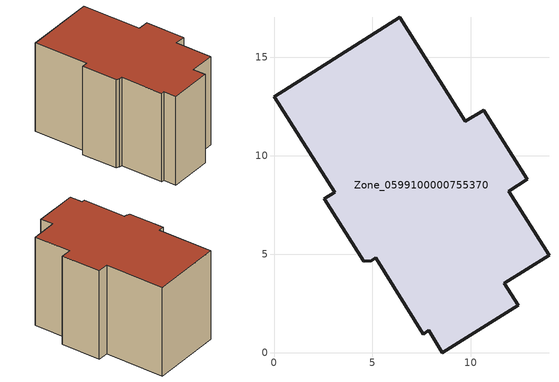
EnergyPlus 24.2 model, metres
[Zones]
Zone_0599100000755370
 floor ground (C_G): 12.41,2.41 8.55,0 7.86,1.14 7.58,0.95 5.16,4.81 4.93,4.68 4.57,4.64 2.55,7.83 3.08,8.16 0,13.01 6.38,17.04 9.71,11.74 10.65,12.32 12.87,8.81 11.92,8.21 13.97,4.96 11.7,3.54 z0
 wall outside (C_F): 9.71,11.74 6.38,17.04 0,13.01 3.08,8.16 2.55,7.83 4.57,4.64 4.93,4.68 5.16,4.81 7.58,0.95 7.86,1.14 8.55,0 12.41,2.41 11.7,3.54 13.97,4.96 11.92,8.21 12.87,8.81 10.65,12.32 9.71,11.74 z0:9.66
 roof outside (C_R): 4.93,4.68 5.16,4.81 7.58,0.95 7.86,1.14 8.55,0 12.41,2.41 11.7,3.54 13.97,4.96 11.92,8.21 12.87,8.81 10.65,12.32 9.71,11.74 6.38,17.04 0,13.01 3.08,8.16 2.55,7.83 4.57,4.64 z9.66
[BUILDING]
Pand.0599100000755370: North Axis=0; Terrain=City; Loads Convergence Tolerance Value=0.04; Temperature Convergence Tolerance Value=0.4; Solar Distribution=FullExterior; Maximum Number of Warmup Days=25; Minimum Number of Warmup Days=1
[Site:Location]
Rotterdam.The.Hague.AP_ZH_NLD Design_Conditions: Latitude=51.96; Longitude=4.45; Time Zone=1; Elevation=-4.5
[SITE:GROUNDTEMPERATURE:BUILDINGSURFACE]
18, 18, 18, 18, 18, 18, 18, 18, 18, 18, 18, 18
[MATERIAL] Thermal Absorptance=0.9; Solar Absorptance=0.7; Visible Absorptance=0.7
Name | Roughness | Thickness | Conductivity | Density | Specific Heat
G.D.2006-2014 | MediumSmooth | 0.15 | 0.06 | 540 | 1210
F.D.2006-2014 | Rough | 0.3 | 0.12 | 1920 | 840
R.D.2006-2014 | MediumRough | 0.2 | 0.08 | 1500 | 1000
[CONSTRUCTION]
C_G: G.D.2006-2014
C_F: F.D.2006-2014
C_R: R.D.2006-2014
[ZONE]
Zone_0599100000755370: Type=1; Multiplier=1; Ceiling Height=Autocalculate; Volume=Autocalculate; Floor Area=autocalculate; Part of Total Floor Area=Yes
[ZONEINFILTRATION:DESIGNFLOWRATE]
Infil_Zone_0599100000755370: Zone or ZoneList or Space or SpaceList=Zone_0599100000755370; Schedule=AlwaysOn; Design Flow Rate Calculation Method=Flow/Area; Flow Rate per Floor Area=0.0021; Constant Term Coefficient=1; Temperature Term Coefficient=0; Velocity Term Coefficient=0; Velocity Squared Term Coefficient=0
[HVACTEMPLATE:ZONE:IDEALLOADSAIRSYSTEM]
Zone_0599100000755370: Maximum Heating Supply Air Temperature=50; Minimum Cooling Supply Air Temperature=13; Maximum Heating Supply Air Humidity Ratio=0.0156; Minimum Cooling Supply Air Humidity Ratio=0.0077; Heating Limit=NoLimit; Cooling Limit=NoLimit; Dehumidification Control Type=ConstantSensibleHeatRatio; Cooling Sensible Heat Ratio=0.7; Dehumidification Setpoint=60; Humidification Control Type=None; Humidification Setpoint=30; Outdoor Air Method=None; Outdoor Air Flow Rate per Person=0.00944; Outdoor Air Flow Rate per Zone Floor Area=0; Outdoor Air Flow Rate per Zone=0; Demand Controlled Ventilation Type=None; Outdoor Air Economizer Type=NoEconomizer; Heat Recovery Type=None; Sensible Heat Recovery Effectiveness=0.7; Latent Heat Recovery Effectiveness=0.65
[ZONECONTROL:THERMOSTAT]
ThermostatControl_Zone_0599100000755370: Zone or ZoneList=Zone_0599100000755370; Control Type Schedule=DualSetpointControlType; Control 1=Thermostat_Zone_0599100000755370; Temperature Difference Between Cutout And Setpoint=0
[THERMOSTATSETPOINT:DUALSETPOINT]
Thermostat_Zone_0599100000755370: Heating Setpoint Temperature Schedule=HeatingSetpoint_Zone_0599100000755370; Cooling Setpoint Temperature Schedule=CoolingSetpoint_Zone_0599100000755370
[SCHEDULE:COMPACT]
HeatingSetpoint_Zone_0599100000755370: Through: 12/31, For: AllDays, Until: 24:00, 21
CoolingSetpoint_Zone_0599100000755370: Through: 12/31, For: AllDays, Until: 24:00, 24
DualSetpointControlType: Through: 12/31, For: AllDays, Until: 24:00, 4
AlwaysOn: Through: 12/31, For: AllDays, Until: 24:00, 1
